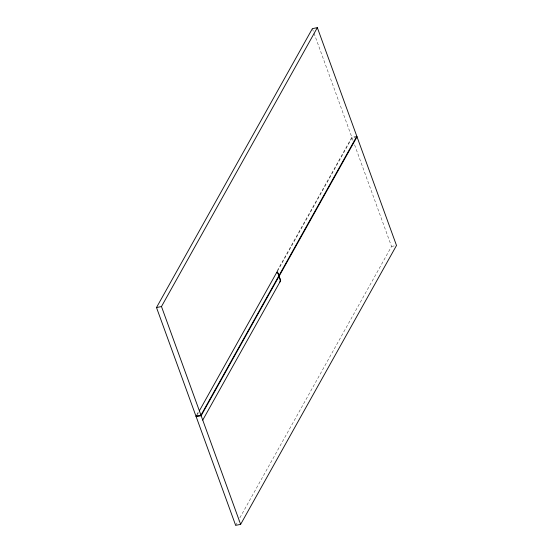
<?xml version="1.0" encoding="UTF-8"?>
<svg xmlns="http://www.w3.org/2000/svg" width="553" height="553" viewBox="0 0 553 553"><rect width="100%" height="100%" fill="white"/><g stroke="black" fill="none" stroke-linecap="round" stroke-linejoin="round"><path stroke-width="0.41" stroke-dasharray="2.77 2.07" d="M196.82 414.66L198.506 411.646M277.281 270.694L351.846 137.275L356.823 136.287M197.442 414.453L198.278 412.946M277.482 271.24L352.047 137.815L356.194 136.992M235.654 525.35L238.177 520.829M239.864 517.815L391.524 246.451L354.404 144.305M391.524 246.451L396.501 245.463M312.369 28.638L353.27 141.188"/><path stroke-width="0.83" d="M156.499 307.537L312.369 28.638L317.346 27.65L396.501 245.463L240.631 524.362L235.654 525.35L156.499 307.537L161.476 306.549L317.346 27.65M197.02 415.206L196.177 416.713L201.154 415.725L357.024 136.826M199.37 410.824L277.309 271.378L278.892 275.733M356.823 136.287L200.953 415.185L195.976 416.174M202.737 420.086L280.668 280.634L279.085 276.279M161.476 306.549L240.631 524.362M279.68 277.91A3.111 1.127 78.8 0 1 279.894 282.03M276.528 272.774A3.111 1.127 78.8 0 1 278.297 274.101"/></g></svg>
